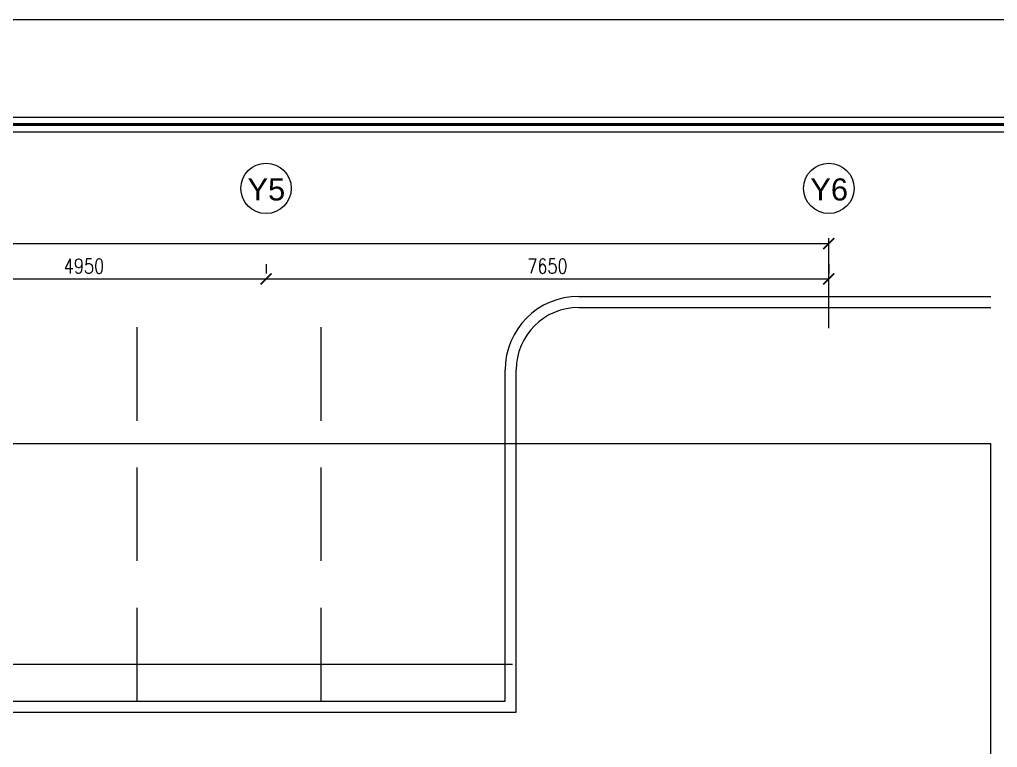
# Model space of a CAD drawing. Header units: millimetres. Extents: x -1288794 to 352264, y -1971533 to -1569871.
# Drawn here: x 312628 to 325920, y -1579762 to -1569871 of the extents above; entities that cross this region are included whole.
import ezdxf
from ezdxf.enums import TextEntityAlignment as Align

# ---------------------------------------------------------------- set-up
doc = ezdxf.new("R2010")
doc.units = ezdxf.units.MM
doc.header["$LTSCALE"] = 500
doc.header["$PDMODE"] = 34
for name, pattern in [('CENTER', [50.8, 31.75, -6.35, 6.35, -6.35]), ('DASHED', [19.05, 12.7, -6.35]), ('DASHED2', [9.525, 6.35, -3.175])]:
    doc.linetypes.add(name, pattern=pattern)
for name, color, linetype in [('A-ANNO-DIMS', 1, 'Continuous'), ('A-ANNO-SYMB', 33, 'Continuous'), ('A-ANNO-TEXT', 8, 'Continuous'), ('A-AREA', 8, 'CENTER'), ('A-FLOR-OVHD', 4, 'DASHED2'), ('L-WALK', 8, 'Continuous'), ('LOGO LINE', 7, 'Continuous'), ('LOGO1LINE', 7, 'Continuous')]:
    doc.layers.add(name, color=color, linetype=linetype)
doc.styles.add('ROMANS', font='romans.shx', dxfattribs={"width": 0.8})
doc.styles.add('SANSSERIF', font='sas_____.pfb')
doc.dimstyles.new('100 of DIM2', dxfattribs={"dimscale": 0, "dimtxt": 200, "dimasz": 150, "dimexe": 75, "dimexo": 200, "dimgap": 75, "dimtad": 1, "dimdec": 0, "dimrnd": 5, "dimzin": 0, "dimdsep": 46, "dimtxsty": 'ROMANS', "dimblk": 'ARCHTICK', "dimcen": 100, "dimclrd": 94, "dimclre": 94, "dimclrt": 2, "dimadec": 0, "dimazin": 0, "dimtfac": 1, "dimtdec": 0, "dimtofl": 0, "dimtmove": 2, "dimatfit": 3, "dimldrblk": 'OPEN90', "dimfxl": 75, "dimtolj": 1, "dimtzin": 0, "dimarcsym": 0})

# ---------------------------------------------------------------- blocks, each defined once
blk = doc.blocks.new('_ArchTick')
at = {"color": 0, "linetype": 'ByBlock', "const_width": 0.15}
blk.add_lwpolyline([(-0.5, -0.5), (0.5, 0.5)], dxfattribs=at)
blk = doc.blocks.new('*D154')
at = {"layer": 'A-ANNO-DIMS', "color": 94, "lineweight": -2, "ltscale": 3, "transparency": 16777216}
for p, q in [((315977.76457, -1573195.60684), (315977.76457, -1573320.60684)), ((323627.76457, -1573195.60684), (323627.76457, -1573320.60684)), ((315977.76457, -1573395.60684), (323627.76457, -1573395.60684))]:
    blk.add_line(p, q, dxfattribs=at)
at = {"layer": 'Defpoints', "color": 0, "ltscale": 3, "transparency": 16777216}
for p in [(315977.76457, -1573395.60684), (323627.76457, -1573395.60684), (323627.76457, -1573395.60684)]:
    blk.add_point(p, dxfattribs=at)
at = {"layer": 'A-ANNO-DIMS', "color": 94, "lineweight": -2, "ltscale": 3, "transparency": 16777216, "xscale": 150, "yscale": 150, "zscale": 150, "rotation": 180}
blk.add_blockref('_ArchTick', (315977.76457, -1573395.60684), dxfattribs=at)
at = {"layer": 'A-ANNO-DIMS', "color": 94, "lineweight": -2, "ltscale": 3, "transparency": 16777216, "xscale": 150, "yscale": 150, "zscale": 150}
blk.add_blockref('_ArchTick', (323627.76457, -1573395.60684), dxfattribs=at)
at = {"layer": 'A-ANNO-DIMS', "color": 2, "ltscale": 3, "transparency": 16777216, "insert": (319802.76457, -1573220.60684), "char_height": 200, "attachment_point": 5, "style": 'ROMANS'}
blk.add_mtext('\\A1;7650', dxfattribs=at)
blk = doc.blocks.new('_Open90')
at = {"color": 0, "linetype": 'ByBlock', "lineweight": -2}
for p, q in [((0, 0), (-1, 0)), ((-0.5, 0.5), (0, 0)), ((0, 0), (-0.5, -0.5))]:
    blk.add_line(p, q, dxfattribs=at)
blk = doc.blocks.new('*D157')
at = {"layer": 'A-ANNO-DIMS', "color": 94, "lineweight": -2, "ltscale": 3, "transparency": 16777216}
for p, q in [((311027.76457, -1573195.60684), (311027.76457, -1573320.60684)), ((315977.76457, -1573195.60684), (315977.76457, -1573320.60684)), ((311027.76457, -1573395.60684), (315977.76457, -1573395.60684))]:
    blk.add_line(p, q, dxfattribs=at)
at = {"layer": 'Defpoints', "color": 0, "ltscale": 3, "transparency": 16777216}
for p in [(311027.76457, -1573395.60684), (315977.76457, -1573395.60684), (315977.76457, -1573395.60684)]:
    blk.add_point(p, dxfattribs=at)
at = {"layer": 'A-ANNO-DIMS', "color": 94, "lineweight": -2, "ltscale": 3, "transparency": 16777216, "xscale": 150, "yscale": 150, "zscale": 150, "rotation": 180}
blk.add_blockref('_ArchTick', (311027.76457, -1573395.60684), dxfattribs=at)
at = {"layer": 'A-ANNO-DIMS', "color": 94, "lineweight": -2, "ltscale": 3, "transparency": 16777216, "xscale": 150, "yscale": 150, "zscale": 150}
blk.add_blockref('_ArchTick', (315977.76457, -1573395.60684), dxfattribs=at)
at = {"layer": 'A-ANNO-DIMS', "color": 2, "ltscale": 3, "transparency": 16777216, "insert": (313502.76457, -1573220.60684), "char_height": 200, "attachment_point": 5, "style": 'ROMANS'}
blk.add_mtext('\\A1;4950', dxfattribs=at)
blk = doc.blocks.new('*D158')
at = {"layer": 'A-ANNO-DIMS', "color": 94, "lineweight": -2, "ltscale": 3, "transparency": 16777216}
for p, q in [((298128, -1574066), (298128, -1572840)), ((298128, -1572915), (323628, -1572915)), ((323628, -1574066), (323628, -1572840))]:
    blk.add_line(p, q, dxfattribs=at)
at = {"layer": 'Defpoints', "color": 0, "ltscale": 3, "transparency": 16777216}
for p in [(323628, -1572915), (298128, -1574266), (323628, -1574266)]:
    blk.add_point(p, dxfattribs=at)
at = {"layer": 'A-ANNO-DIMS', "color": 94, "lineweight": -2, "ltscale": 3, "transparency": 16777216, "xscale": 150, "yscale": 150, "zscale": 150, "rotation": 180}
blk.add_blockref('_ArchTick', (298128, -1572915), dxfattribs=at)
at = {"layer": 'A-ANNO-DIMS', "color": 94, "lineweight": -2, "ltscale": 3, "transparency": 16777216, "xscale": 150, "yscale": 150, "zscale": 150}
blk.add_blockref('_ArchTick', (323628, -1572915), dxfattribs=at)
at = {"layer": 'A-ANNO-DIMS', "color": 2, "ltscale": 3, "transparency": 16777216, "insert": (310878, -1572740), "char_height": 200, "attachment_point": 5, "style": 'ROMANS'}
blk.add_mtext('\\A1;25500', dxfattribs=at)

msp = doc.modelspace()

# ---------------------------------------------------------------- linework, layer by layer
at = {"layer": 'A-ANNO-SYMB', "ltscale": 3}
for centre in [(315977.8, -1572164.6), (323627.8, -1572164.6)]:
    msp.add_circle(centre, 342.2, dxfattribs=at)
at = {"layer": 'A-AREA', "ltscale": 15}
for p in [(293727.8, -1575632.8), (325827.8, -1618632.8)]:
    msp.add_line(p, (325827.8, -1575632.8), dxfattribs=at)
at = {"layer": 'A-FLOR-OVHD', "ltscale": 3}
msp.add_lwpolyline([(319327.8, -1578632.8), (310927.8, -1578632.8), (310927.8, -1579932.8), (309627.8, -1579932.8), (309627.8, -1578632.8), (305327.8, -1578632.8), (305327.8, -1579032.8), (303627.8, -1579032.8), (303627.8, -1578632.8), (296727.8, -1578632.8), (296727.8, -1588282.8), (295727.8, -1588282.8), (295727.8, -1592782.8)], dxfattribs=at)
at = {"layer": 'L-WALK', "linetype": 'DASHED', "ltscale": 0.2}
for p, q in [((314227.8, -1579132.8), (314227.8, -1573632.8)), ((316727.8, -1579132.8), (316727.8, -1573632.8))]:
    msp.add_line(p, q, dxfattribs=at)
at = {"layer": 'L-WALK', "ltscale": 15}
for p, q in [((320227.8, -1573632.8), (325827.8, -1573632.8)), ((320227.8, -1573782.8), (325827.8, -1573782.8))]:
    msp.add_line(p, q, dxfattribs=at)
at = {"layer": 'L-WALK', "ltscale": 3}
for p, q in [((319227.8, -1579132.8), (319227.8, -1574632.8)), ((319377.8, -1579277.8), (319377.8, -1574632.8)), ((296727.8, -1579132.8), (319227.8, -1579132.8)), ((296577.8, -1579282.8), (319372.8, -1579282.8))]:
    msp.add_line(p, q, dxfattribs=at)
at = {"layer": 'L-WALK', "ltscale": 15}
for radius in [1000, 850]:
    msp.add_arc((320227.8, -1574632.8), radius, 90, 180, dxfattribs=at)
at = {"layer": 'L-WALK', "ltscale": 3}
msp.add_arc((319372.8, -1579277.8), 5, 270, 0, dxfattribs=at)
at = {"layer": 'LOGO LINE'}
msp.add_lwpolyline([(352263.9, -1625558), (273505.9, -1625558), (273505.9, -1569870.5), (352263.9, -1569870.5)], close=True, dxfattribs=at)
at = {"layer": 'LOGO1LINE'}
for points in [[(350938, -1624232.1), (274831.8, -1624232.1), (274831.8, -1571196.4), (350938, -1571196.4)], [(340629.3, -1624033.3), (275030.7, -1624033.3), (275030.7, -1571395.3), (340629.3, -1571395.3)]]:
    msp.add_lwpolyline(points, close=True, dxfattribs=at)
at = {"layer": 'LOGO1LINE', "const_width": 39.8}
msp.add_lwpolyline([(350838.6, -1624132.7), (274931.2, -1624132.7), (274931.2, -1571295.9), (350838.6, -1571295.9)], close=True, dxfattribs=at)

# ---------------------------------------------------------------- texts
at = {"layer": 'A-ANNO-TEXT', "style": 'SANSSERIF'}
for s, p in [('Y5', (315982.4, -1572329.2)), ('Y6', (323632.4, -1572329.2))]:
    msp.add_text(s, height=300, dxfattribs=at).set_placement(p, align=Align.CENTER)

# ---------------------------------------------------------------- dimensions: what is measured, and where the dimension line sits
at = {"layer": 'A-ANNO-DIMS', "ltscale": 3}
for base, p1, p2, picture, middle in [((323627.8, -1572915.4), (298127.8, -1574266.1), (323627.8, -1574266.1), '*D158', (310877.8, -1572740.4)), ((315977.8, -1573395.6), (311027.8, -1573395.6), (315977.8, -1573395.6), '*D157', (313502.8, -1573220.6)), ((323627.8, -1573395.6), (315977.8, -1573395.6), (323627.8, -1573395.6), '*D154', (319802.8, -1573220.6))]:
    dim = msp.add_linear_dim(base=base, p1=p1, p2=p2, dimstyle='100 of DIM2', override={"dimscale": 1}, dxfattribs=at)
    dim.commit()
    dim.dimension.update_dxf_attribs({"geometry": picture, "text_midpoint": middle})

doc.saveas('drawing.dxf')
